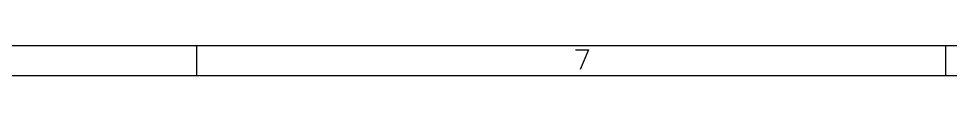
# Model space of a CAD drawing. Header units: inches. Extents: x 0.4 to 16.1, y -11.3 to -0.4.
# Drawn here: x 11.737 to 14.185, y -0.472 to -0.394 of the extents above; entities that cross this region are included whole.
import ezdxf

# ---------------------------------------------------------------- set-up
doc = ezdxf.new("R2010")
doc.units = ezdxf.units.IN
doc.header["$MEASUREMENT"] = 0
doc.layers.add('RED', color=14, linetype='CONTINUOUS')

msp = doc.modelspace()

# ---------------------------------------------------------------- linework, layer by layer
at = {"layer": 'RED', "linetype": 'CONTINUOUS'}
for p, q in [((0.3937, -0.3937), (16.1413, -0.3937)), ((12.2047, -0.4724), (12.2047, -0.3937)), ((13.2002, -0.4053), (13.2343, -0.4053)), ((13.2343, -0.4053), (13.2124, -0.4564)), ((14.1732, -0.4724), (14.1732, -0.3937)), ((0.4724, -0.4724), (16.0626, -0.4724))]:
    msp.add_line(p, q, dxfattribs=at)

doc.saveas('drawing.dxf')
